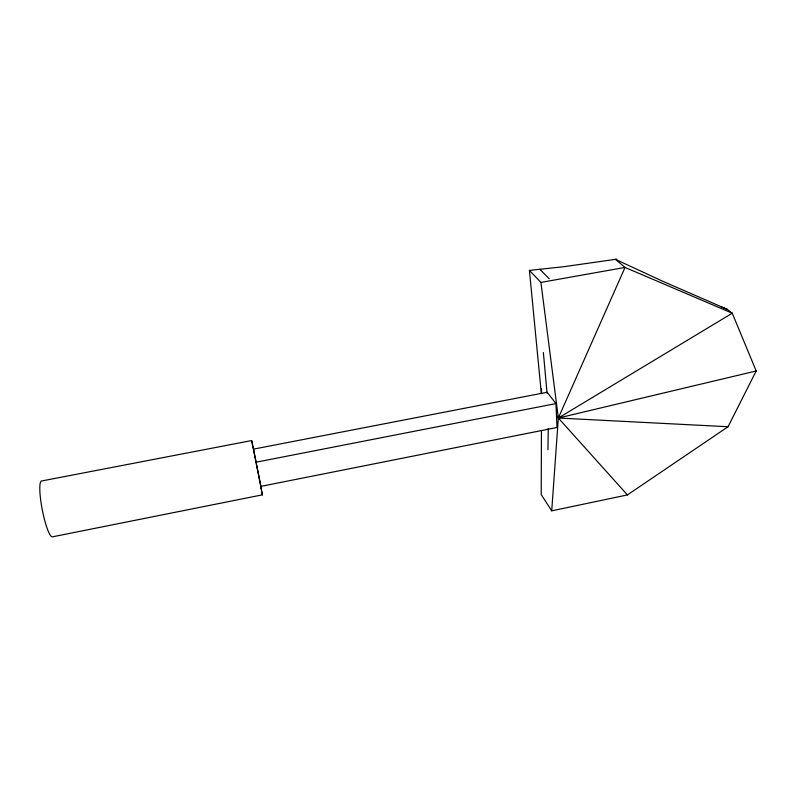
<?xml version="1.0" encoding="UTF-8"?>
<svg xmlns="http://www.w3.org/2000/svg" width="796" height="796" viewBox="0 0 796 796"><rect width="100%" height="100%" fill="white"/><g stroke="black" fill="none" stroke-linecap="round" stroke-linejoin="round"><path stroke-width="1.19" d="M541.449 430.556L541.21 494.605L551.718 510.843L627.407 494.923L728.061 426.736L756.2 370.976L732.26 313.206L727.236 309.336L721.156 306.838M547.947 449.76L548.255 428.467M551.718 510.843L558.344 418.029L540.912 282.421L529.42 270.401L563.608 266.74L616.771 259.158M756.2 370.976L558.344 418.029L556.484 415.592M262.451 494.833L52.417 536.842A28.457 4.776 79 0 1 42.178 509.291A28.457 4.776 79 0 1 41.74 480.963L251.825 440.526L262.451 494.833L261.536 491.222M256.352 462.148L555.956 403.582L557.001 427.482L260.879 486.366L253.436 449.143L547.15 392.269L555.956 403.582M540.912 282.421L625.039 267.426L732.26 313.206L558.344 418.029L627.407 494.923M728.061 426.736L558.344 418.029L625.039 267.426L615.457 259.347L662.481 281.147L727.236 309.336M539.867 269.287L549.18 278.759M260.62 486.983L261.078 489.102M252.64 445.86L253.029 448.088M251.954 441.77L252.441 444.735M543.37 352.538L547.081 393.393M529.42 270.401L541.34 393.602M541.479 388.607L541.549 393.572"/></g></svg>
